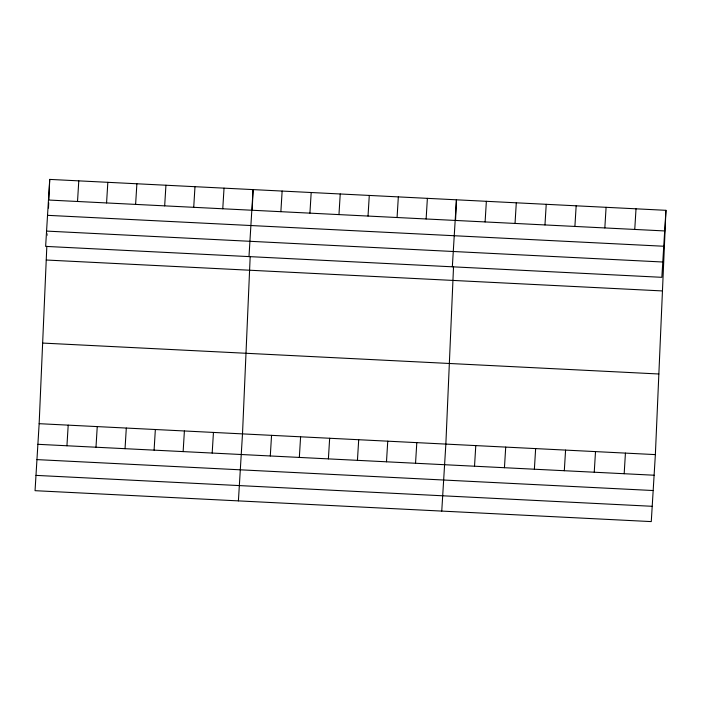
<?xml version="1.0" encoding="UTF-8"?>
<svg xmlns="http://www.w3.org/2000/svg" width="701" height="701" viewBox="0 0 701 701"><rect width="100%" height="100%" fill="white"/><g stroke="black" fill="none" stroke-linecap="round" stroke-linejoin="round"><path stroke-width="0.53" stroke-dasharray="3.5 2.63" d="M47.291 235.624L47.388 233.494"/><path stroke-width="1.05" d="M665.95 210.318L661.849 277.316L45.635 246.393L49.727 179.403L665.95 210.318L655.365 454.607L651.273 521.597L35.05 490.682L39.151 423.684L46.836 246.226M48.492 208.039L48.719 202.738M48.86 199.557L49.727 179.403M250.187 256.426L242.502 433.893L238.401 500.882M252.211 209.757L253.087 189.603L248.986 256.601M453.538 266.634L445.854 444.092L441.753 511.09M455.562 219.956L456.439 199.803L452.338 266.801M77.522 201.485L78.784 180.858M66.937 445.766L68.199 425.148M106.57 202.939L107.831 182.313M95.984 447.229L97.246 426.602M135.617 204.403L136.879 183.776M125.041 448.684L126.303 428.057M164.674 205.857L165.935 185.23M154.089 450.138L155.35 429.52M193.721 207.312L194.983 186.685M183.136 451.602L184.398 430.975M222.769 208.767L224.031 188.148M212.184 453.056L213.446 432.429M280.873 211.684L282.135 191.058M270.288 455.974L271.55 435.347M309.921 213.139L311.183 192.521M299.336 457.429L300.598 436.802M338.969 214.602L340.23 193.975M328.392 458.883L329.654 438.265M368.025 216.057L369.287 195.43M357.44 460.347L358.702 439.72M397.073 217.512L398.334 196.893M386.488 461.801L387.749 441.174M426.12 218.975L427.382 198.348M415.544 463.256L416.806 442.638M485.101 221.937L486.363 201.31M474.524 466.218L475.786 445.591M515.033 223.435L516.295 202.808M504.448 467.725L505.71 447.098M544.966 224.933L546.228 204.315M534.381 469.223L535.643 448.596M574.899 226.441L576.161 205.814M564.314 470.722L565.576 450.103M604.832 227.939L606.085 207.312M594.246 472.229L595.508 451.602M634.755 229.437L636.017 208.819M624.179 473.727L625.432 453.1M48.465 200.03L664.688 230.944M47.537 215.33L663.751 246.244M46.573 231.093L662.787 262.008M46.24 260.018L662.454 290.933M42.638 343.069L658.861 373.992M39.151 423.684L655.365 454.607M37.889 444.311L654.103 475.225M36.951 459.611L653.166 490.534M35.988 475.383L652.202 506.297"/></g></svg>
